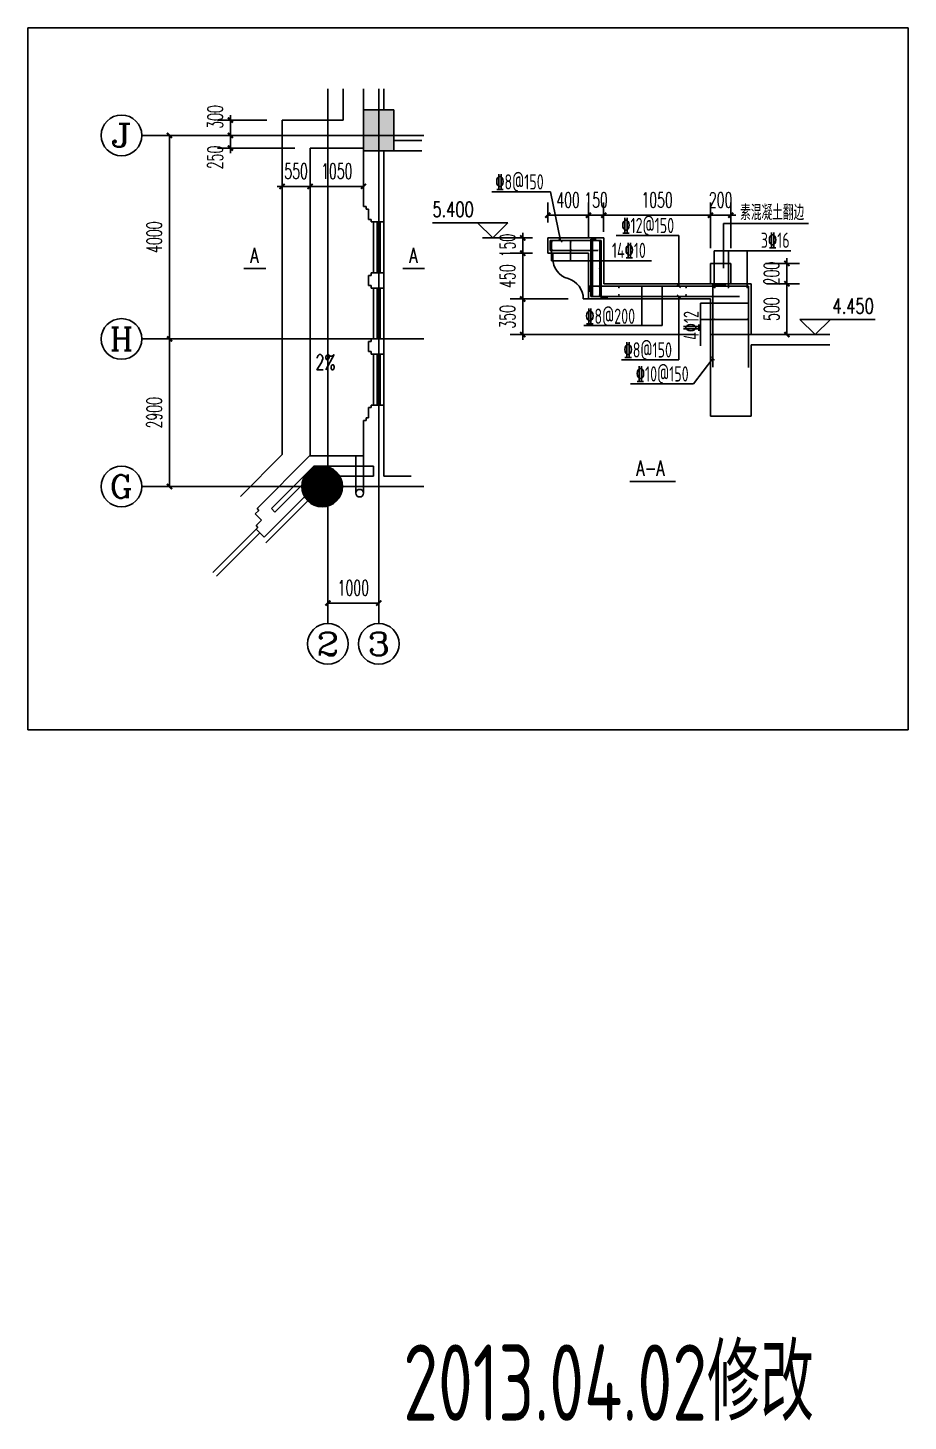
# Model space of a CAD drawing. Extents: x 0 to 125661, y -104936 to 8656.
# Drawn here: x 30927 to 48239, y -67678 to -40297 of the extents above; entities that cross this region are included whole.
import ezdxf
from ezdxf.enums import TextEntityAlignment as Align

# ---------------------------------------------------------------- set-up
doc = ezdxf.new("R2010")
doc.units = 0
doc.header["$LTSCALE"] = 800
doc.header["$MEASUREMENT"] = 0
doc.layers.get('0').update_dxf_attribs({"linetype": 'CONTINUOUS'})
doc.layers.get('Defpoints').update_dxf_attribs({"color": 1, "linetype": 'CONTINUOUS'})
for name, color, linetype in [('3-ban', 84, 'CONTINUOUS'), ('3-liang-s', 120, 'CONTINUOUS'), ('A-墙线', 9, 'CONTINUOUS'), ('A-外包装修', 227, 'CONTINUOUS'), ('A-外窗', 145, 'CONTINUOUS'), ('AXIS', 3, 'CONTINUOUS'), ('AXIS_TEXT', 7, 'CONTINUOUS'), ('COLUMN', 2, 'CONTINUOUS'), ('DIM_ELEV', 3, 'CONTINUOUS'), ('DOTE', 28, 'CONTINUOUS'), ('PUB_HATCH', 8, 'CONTINUOUS'), ('PUB_TEXT', 7, 'CONTINUOUS'), ('R', 1, 'CONTINUOUS'), ('WALL', 50, 'CONTINUOUS'), ('屋面排水', 4, 'CONTINUOUS'), ('看线1', 7, 'CONTINUOUS'), ('雨水管口', 6, 'CONTINUOUS')]:
    doc.layers.add(name, color=color, linetype=linetype)
doc.styles.add('_TCH_AXIS', font='COMPLEX', dxfattribs={"bigfont": 'GBCBIG'})
doc.styles.add('_TCH_DIM', font='SIMPLEX', dxfattribs={"bigfont": 'GBCBIG'})
doc.styles.add('COMPLEX', font='COMPLEX')
doc.styles.add('DIM_FONT', font='SIMPLEX.shx', dxfattribs={"width": 0.6})
doc.styles.add('TSSD_Rein', font='tssdeng.shx', dxfattribs={"width": 0.7, "bigfont": 'hztxt.shx'})
doc.dimstyles.new('DIMN', dxfattribs={"dimtxt": 300, "dimasz": 100, "dimexe": 250, "dimexo": 300, "dimgap": 150, "dimtad": 1, "dimdec": 0, "dimzin": 0, "dimdsep": 46, "dimtxsty": 'DIM_FONT', "dimblk": 'ARCHTICK', "dimcen": 0.09, "dimclrt": 7, "dimazin": 2, "dimtfac": 1, "dimtdec": 0, "dimtix": 1, "dimtmove": 2, "dimatfit": 3, "dimfxl": 0, "dimtolj": 1, "dimtzin": 0, "dimarcsym": 0})

# ---------------------------------------------------------------- blocks, each defined once
blk = doc.blocks.new('_YZH')
blk.add_circle((0, 0), 0.5)
at = {"layer": 'PUB_HATCH', "const_width": 0.5}
blk.add_lwpolyline([(-0.25, 0, 1), (0.25, 0, 1)], format="xyb", close=True, dxfattribs=at)
blk = doc.blocks.new('_ArchTick')
at = {"color": 0, "linetype": 'ByBlock', "const_width": 0.4}
blk.add_lwpolyline([(-0.5, -0.5), (0.5, 0.5)], dxfattribs=at)
blk = doc.blocks.new('*D482')
at = {"layer": 'AXIS', "color": 0, "lineweight": -2}
for p, q in [((34830, -46410), (33463, -46410)), ((33713, -49310), (33713, -46410)), ((34830, -49310), (33463, -49310))]:
    blk.add_line(p, q, dxfattribs=at)
at = {"layer": 'Defpoints', "color": 0}
for p in [(33713, -46410), (35130, -46410), (35130, -49310)]:
    blk.add_point(p, dxfattribs=at)
at = {"layer": 'AXIS', "color": 0, "lineweight": -2, "xscale": 100, "yscale": 100, "zscale": 100}
for p, rotation in [((33713, -46410), 90), ((33713, -49310), 270)]:
    blk.add_blockref('_ArchTick', p, dxfattribs=dict(at, rotation=rotation))
at = {"layer": 'AXIS', "color": 7, "insert": (33413, -47860), "char_height": 300, "attachment_point": 5, "rotation": 90, "style": 'DIM_FONT'}
blk.add_mtext('\\A1;2900', dxfattribs=at)
blk = doc.blocks.new('*D483')
at = {"layer": 'AXIS', "color": 0, "lineweight": -2}
for p, q in [((34830, -42410), (33463, -42410)), ((33713, -46410), (33713, -42410)), ((34830, -46410), (33463, -46410))]:
    blk.add_line(p, q, dxfattribs=at)
at = {"layer": 'Defpoints', "color": 0}
for p in [(33713, -42410), (35130, -42410), (35130, -46410)]:
    blk.add_point(p, dxfattribs=at)
at = {"layer": 'AXIS', "color": 0, "lineweight": -2, "xscale": 100, "yscale": 100, "zscale": 100}
for p, rotation in [((33713, -42410), 90), ((33713, -46410), 270)]:
    blk.add_blockref('_ArchTick', p, dxfattribs=dict(at, rotation=rotation))
at = {"layer": 'AXIS', "color": 7, "insert": (33413, -44410), "char_height": 300, "attachment_point": 5, "rotation": 90, "style": 'DIM_FONT'}
blk.add_mtext('\\A1;4000', dxfattribs=at)
blk = doc.blocks.new('*D484')
at = {"layer": 'AXIS', "color": 0, "lineweight": -2}
for p, q in [((36827, -49878), (36827, -51851)), ((37828, -49878), (37828, -51851)), ((36827, -51601), (37828, -51601))]:
    blk.add_line(p, q, dxfattribs=at)
at = {"layer": 'Defpoints', "color": 0}
for p in [(36827, -49578), (37828, -49578), (37828, -51601)]:
    blk.add_point(p, dxfattribs=at)
at = {"layer": 'AXIS', "color": 0, "lineweight": -2, "xscale": 100, "yscale": 100, "zscale": 100, "rotation": 180}
blk.add_blockref('_ArchTick', (36827, -51601), dxfattribs=at)
at = {"layer": 'AXIS', "color": 0, "lineweight": -2, "xscale": 100, "yscale": 100, "zscale": 100}
blk.add_blockref('_ArchTick', (37828, -51601), dxfattribs=at)
at = {"layer": 'AXIS', "color": 7, "insert": (37328, -51301), "char_height": 300, "attachment_point": 5, "style": 'DIM_FONT'}
blk.add_mtext('\\A1;1000', dxfattribs=at)
blk = doc.blocks.new('_AXISO')
blk.add_circle((0, 0), 0.5)
at = {"layer": 'AXIS_TEXT', "style": 'COMPLEX', "width": 1.041667}
blk.add_attdef('A', text='', height=0.56, dxfattribs=at).set_placement((-0.25, -0.28), (0.25, -0.28), align=Align.FIT)
blk = doc.blocks.new('*D485')
at = {"layer": 'AXIS', "color": 0, "lineweight": -2}
for p, q in [((35928, -43412), (35828, -43412)), ((35928, -43346), (35928, -43662)), ((35928, -43412), (36478, -43412)), ((36478, -43346), (36478, -43662)), ((36478, -43412), (36578, -43412))]:
    blk.add_line(p, q, dxfattribs=at)
at = {"layer": 'Defpoints', "color": 0}
for p in [(35928, -43046), (36478, -43046), (36478, -43412)]:
    blk.add_point(p, dxfattribs=at)
at = {"layer": 'AXIS', "color": 0, "lineweight": -2, "xscale": 100, "yscale": 100, "zscale": 100}
blk.add_blockref('_ArchTick', (35928, -43412), dxfattribs=at)
at = {"layer": 'AXIS', "color": 0, "lineweight": -2, "xscale": 100, "yscale": 100, "zscale": 100, "rotation": 180}
blk.add_blockref('_ArchTick', (36478, -43412), dxfattribs=at)
at = {"layer": 'AXIS', "color": 7, "insert": (36203, -43112), "char_height": 300, "attachment_point": 5, "style": 'DIM_FONT'}
blk.add_mtext('\\A1;550', dxfattribs=at)
blk = doc.blocks.new('*D486')
at = {"layer": 'AXIS', "color": 0, "lineweight": -2}
for p, q in [((36478, -43346), (36478, -43662)), ((36478, -43412), (37528, -43412)), ((37528, -43509), (37528, -43662))]:
    blk.add_line(p, q, dxfattribs=at)
at = {"layer": 'Defpoints', "color": 0}
for p in [(36478, -43046), (37528, -43209), (37528, -43412)]:
    blk.add_point(p, dxfattribs=at)
at = {"layer": 'AXIS', "color": 0, "lineweight": -2, "xscale": 100, "yscale": 100, "zscale": 100, "rotation": 180}
blk.add_blockref('_ArchTick', (36478, -43412), dxfattribs=at)
at = {"layer": 'AXIS', "color": 0, "lineweight": -2, "xscale": 100, "yscale": 100, "zscale": 100}
blk.add_blockref('_ArchTick', (37528, -43412), dxfattribs=at)
at = {"layer": 'AXIS', "color": 7, "insert": (37003, -43112), "char_height": 300, "attachment_point": 5, "style": 'DIM_FONT'}
blk.add_mtext('\\A1;1050', dxfattribs=at)
blk = doc.blocks.new('*D487')
at = {"layer": 'AXIS', "color": 0, "lineweight": -2}
for p, q in [((35628, -42110), (34660, -42110)), ((34910, -42110), (34910, -42010)), ((34910, -42110), (34910, -42410)), ((35628, -42410), (34660, -42410)), ((34910, -42410), (34910, -42510))]:
    blk.add_line(p, q, dxfattribs=at)
at = {"layer": 'Defpoints', "color": 0}
for p in [(35928, -42110), (34910, -42410), (35928, -42410)]:
    blk.add_point(p, dxfattribs=at)
at = {"layer": 'AXIS', "color": 0, "lineweight": -2, "xscale": 100, "yscale": 100, "zscale": 100}
for p, rotation in [((34910, -42110), 270), ((34910, -42410), 90)]:
    blk.add_blockref('_ArchTick', p, dxfattribs=dict(at, rotation=rotation))
at = {"layer": 'AXIS', "color": 7, "insert": (34610, -42047), "char_height": 300, "attachment_point": 5, "rotation": 90, "style": 'DIM_FONT'}
blk.add_mtext('\\A1;300', dxfattribs=at)
blk = doc.blocks.new('*D488')
at = {"layer": 'AXIS', "color": 0, "lineweight": -2}
for p, q in [((35628, -42410), (34660, -42410)), ((34910, -42410), (34910, -42310)), ((34910, -42410), (34910, -42660)), ((36178, -42660), (34660, -42660)), ((34910, -42660), (34910, -42760))]:
    blk.add_line(p, q, dxfattribs=at)
at = {"layer": 'Defpoints', "color": 0}
for p in [(35928, -42410), (34910, -42660), (36478, -42660)]:
    blk.add_point(p, dxfattribs=at)
at = {"layer": 'AXIS', "color": 0, "lineweight": -2, "xscale": 100, "yscale": 100, "zscale": 100}
for p, rotation in [((34910, -42410), 270), ((34910, -42660), 90)]:
    blk.add_blockref('_ArchTick', p, dxfattribs=dict(at, rotation=rotation))
at = {"layer": 'AXIS', "color": 7, "insert": (34610, -42843), "char_height": 300, "attachment_point": 5, "rotation": 90, "style": 'DIM_FONT'}
blk.add_mtext('\\A1;250', dxfattribs=at)
blk = doc.blocks.new('*D489')
at = {"layer": 'AXIS', "color": 0, "lineweight": -2}
for p, q in [((40660, -44425), (40660, -44325)), ((40851, -44425), (40410, -44425)), ((40660, -44425), (40660, -44725)), ((40851, -44725), (40410, -44725)), ((40660, -44725), (40660, -44825))]:
    blk.add_line(p, q, dxfattribs=at)
at = {"layer": 'Defpoints', "color": 0}
for p in [(41151, -44425), (40660, -44725), (41151, -44725)]:
    blk.add_point(p, dxfattribs=at)
at = {"layer": 'AXIS', "color": 0, "lineweight": -2, "xscale": 100, "yscale": 100, "zscale": 100}
for p, rotation in [((40660, -44425), 270), ((40660, -44725), 90)]:
    blk.add_blockref('_ArchTick', p, dxfattribs=dict(at, rotation=rotation))
at = {"layer": 'AXIS', "color": 7, "insert": (40360, -44575), "char_height": 300, "attachment_point": 5, "rotation": 90, "style": 'DIM_FONT'}
blk.add_mtext('\\A1;150', dxfattribs=at)
blk = doc.blocks.new('*D490')
at = {"layer": 'AXIS', "color": 0, "lineweight": -2}
for p, q in [((40851, -44725), (40410, -44725)), ((40660, -44725), (40660, -45625)), ((41551, -45625), (40410, -45625))]:
    blk.add_line(p, q, dxfattribs=at)
at = {"layer": 'Defpoints', "color": 0}
for p in [(41151, -44725), (40660, -45625), (41851, -45625)]:
    blk.add_point(p, dxfattribs=at)
at = {"layer": 'AXIS', "color": 0, "lineweight": -2, "xscale": 100, "yscale": 100, "zscale": 100}
for p, rotation in [((40660, -44725), 90), ((40660, -45625), 270)]:
    blk.add_blockref('_ArchTick', p, dxfattribs=dict(at, rotation=rotation))
at = {"layer": 'AXIS', "color": 7, "insert": (40360, -45175), "char_height": 300, "attachment_point": 5, "rotation": 90, "style": 'DIM_FONT'}
blk.add_mtext('\\A1;450', dxfattribs=at)
blk = doc.blocks.new('*D491')
at = {"layer": 'AXIS', "color": 0, "lineweight": -2}
for p, q in [((41551, -45625), (40410, -45625)), ((40660, -45625), (40660, -45525)), ((40660, -45625), (40660, -46325)), ((44051, -46325), (40410, -46325)), ((40660, -46325), (40660, -46425))]:
    blk.add_line(p, q, dxfattribs=at)
at = {"layer": 'Defpoints', "color": 0}
for p in [(41851, -45625), (40660, -46325), (44351, -46325)]:
    blk.add_point(p, dxfattribs=at)
at = {"layer": 'AXIS', "color": 0, "lineweight": -2, "xscale": 100, "yscale": 100, "zscale": 100}
for p, rotation in [((40660, -45625), 270), ((40660, -46325), 90)]:
    blk.add_blockref('_ArchTick', p, dxfattribs=dict(at, rotation=rotation))
at = {"layer": 'AXIS', "color": 7, "insert": (40360, -45975), "char_height": 300, "attachment_point": 5, "rotation": 90, "style": 'DIM_FONT'}
blk.add_mtext('\\A1;350', dxfattribs=at)
blk = doc.blocks.new('*D492')
at = {"layer": 'AXIS', "color": 0, "lineweight": -2}
for p, q in [((45451, -45325), (46104, -45325)), ((45854, -45325), (45854, -46325)), ((45451, -46325), (46104, -46325))]:
    blk.add_line(p, q, dxfattribs=at)
at = {"layer": 'Defpoints', "color": 0}
for p in [(45151, -45325), (45151, -46325), (45854, -46325)]:
    blk.add_point(p, dxfattribs=at)
at = {"layer": 'AXIS', "color": 0, "lineweight": -2, "xscale": 100, "yscale": 100, "zscale": 100}
for p, rotation in [((45854, -45325), 90), ((45854, -46325), 270)]:
    blk.add_blockref('_ArchTick', p, dxfattribs=dict(at, rotation=rotation))
at = {"layer": 'AXIS', "color": 7, "insert": (45554, -45825), "char_height": 300, "attachment_point": 5, "rotation": 90, "style": 'DIM_FONT'}
blk.add_mtext('\\A1;500', dxfattribs=at)
blk = doc.blocks.new('*D493')
at = {"layer": 'AXIS', "color": 0, "lineweight": -2}
for p, q in [((41151, -44125), (41151, -43729)), ((41951, -44425), (41951, -43729)), ((41151, -43979), (41951, -43979))]:
    blk.add_line(p, q, dxfattribs=at)
at = {"layer": 'Defpoints', "color": 0}
for p in [(41951, -43979), (41151, -44425), (41951, -44725)]:
    blk.add_point(p, dxfattribs=at)
at = {"layer": 'AXIS', "color": 0, "lineweight": -2, "xscale": 100, "yscale": 100, "zscale": 100, "rotation": 180}
blk.add_blockref('_ArchTick', (41151, -43979), dxfattribs=at)
at = {"layer": 'AXIS', "color": 0, "lineweight": -2, "xscale": 100, "yscale": 100, "zscale": 100}
blk.add_blockref('_ArchTick', (41951, -43979), dxfattribs=at)
at = {"layer": 'AXIS', "color": 7, "insert": (41551, -43679), "char_height": 300, "attachment_point": 5, "style": 'DIM_FONT'}
blk.add_mtext('\\A1;400', dxfattribs=at)
blk = doc.blocks.new('*D494')
at = {"layer": 'AXIS', "color": 0, "lineweight": -2}
for p, q in [((41951, -44425), (41951, -43729)), ((42251, -44307), (42251, -43729)), ((41951, -43979), (41851, -43979)), ((41951, -43979), (42251, -43979)), ((42251, -43979), (42351, -43979))]:
    blk.add_line(p, q, dxfattribs=at)
at = {"layer": 'Defpoints', "color": 0}
for p in [(42251, -43979), (42251, -44607), (41951, -44725)]:
    blk.add_point(p, dxfattribs=at)
at = {"layer": 'AXIS', "color": 0, "lineweight": -2, "xscale": 100, "yscale": 100, "zscale": 100}
blk.add_blockref('_ArchTick', (41951, -43979), dxfattribs=at)
at = {"layer": 'AXIS', "color": 0, "lineweight": -2, "xscale": 100, "yscale": 100, "zscale": 100, "rotation": 180}
blk.add_blockref('_ArchTick', (42251, -43979), dxfattribs=at)
at = {"layer": 'AXIS', "color": 7, "insert": (42101, -43679), "char_height": 300, "attachment_point": 5, "style": 'DIM_FONT'}
blk.add_mtext('\\A1;150', dxfattribs=at)
blk = doc.blocks.new('*D495')
at = {"layer": 'AXIS', "color": 0, "lineweight": -2}
for p, q in [((42251, -44307), (42251, -43729)), ((44351, -44625), (44351, -43729)), ((42251, -43979), (44351, -43979))]:
    blk.add_line(p, q, dxfattribs=at)
at = {"layer": 'Defpoints', "color": 0}
for p in [(44351, -43979), (42251, -44607), (44351, -44925)]:
    blk.add_point(p, dxfattribs=at)
at = {"layer": 'AXIS', "color": 0, "lineweight": -2, "xscale": 100, "yscale": 100, "zscale": 100, "rotation": 180}
blk.add_blockref('_ArchTick', (42251, -43979), dxfattribs=at)
at = {"layer": 'AXIS', "color": 0, "lineweight": -2, "xscale": 100, "yscale": 100, "zscale": 100}
blk.add_blockref('_ArchTick', (44351, -43979), dxfattribs=at)
at = {"layer": 'AXIS', "color": 7, "insert": (43301, -43679), "char_height": 300, "attachment_point": 5, "style": 'DIM_FONT'}
blk.add_mtext('\\A1;1050', dxfattribs=at)
blk = doc.blocks.new('*D496')
at = {"layer": 'AXIS', "color": 0, "lineweight": -2}
for p, q in [((44351, -44625), (44351, -43729)), ((44751, -44625), (44751, -43729)), ((44351, -43979), (44251, -43979)), ((44351, -43979), (44751, -43979)), ((44751, -43979), (44851, -43979))]:
    blk.add_line(p, q, dxfattribs=at)
at = {"layer": 'Defpoints', "color": 0}
for p in [(44751, -43979), (44351, -44925), (44751, -44925)]:
    blk.add_point(p, dxfattribs=at)
at = {"layer": 'AXIS', "color": 0, "lineweight": -2, "xscale": 100, "yscale": 100, "zscale": 100}
blk.add_blockref('_ArchTick', (44351, -43979), dxfattribs=at)
at = {"layer": 'AXIS', "color": 0, "lineweight": -2, "xscale": 100, "yscale": 100, "zscale": 100, "rotation": 180}
blk.add_blockref('_ArchTick', (44751, -43979), dxfattribs=at)
at = {"layer": 'AXIS', "color": 7, "insert": (44551, -43679), "char_height": 300, "attachment_point": 5, "style": 'DIM_FONT'}
blk.add_mtext('\\A1;200', dxfattribs=at)
blk = doc.blocks.new('*D497')
at = {"layer": 'AXIS', "color": 0, "lineweight": -2}
for p, q in [((45854, -44925), (45854, -44825)), ((45431, -44925), (46104, -44925)), ((45854, -45325), (45854, -44925)), ((45451, -45325), (46104, -45325)), ((45854, -45325), (45854, -45425))]:
    blk.add_line(p, q, dxfattribs=at)
at = {"layer": 'Defpoints', "color": 0}
for p in [(45131, -44925), (45854, -44925), (45151, -45325)]:
    blk.add_point(p, dxfattribs=at)
at = {"layer": 'AXIS', "color": 0, "lineweight": -2, "xscale": 100, "yscale": 100, "zscale": 100}
for p, rotation in [((45854, -44925), 270), ((45854, -45325), 90)]:
    blk.add_blockref('_ArchTick', p, dxfattribs=dict(at, rotation=rotation))
at = {"layer": 'AXIS', "color": 7, "insert": (45554, -45125), "char_height": 300, "attachment_point": 5, "rotation": 90, "style": 'DIM_FONT'}
blk.add_mtext('\\A1;200', dxfattribs=at)

msp = doc.modelspace()

# ---------------------------------------------------------------- hatches: boundary and pattern name
at = {"layer": 'PUB_HATCH'}
msp.add_hatch(color=256, dxfattribs=at).paths.add_polyline_path([(38127.9, -41910.1), (37527.9, -41910.1), (37527.9, -42710.1), (38127.9, -42710.1)])

# ---------------------------------------------------------------- linework, layer by layer
at = {"layer": '3-ban'}
for p, q in [((41208, -43516), (40052.9, -43516)), ((41402.1, -44475.1), (41208, -43516)), ((44610.6, -45017.2), (44610.6, -44142.7)), ((44610.6, -44142.7), (46280.8, -44142.7)), ((41228, -44501.7), (41228, -44874.7)), ((41601.8, -44501.7), (41601.8, -44874.7)), ((42029.8, -44501.7), (42029.8, -45575.1)), ((42178.1, -44501.7), (42178.1, -45575.1)), ((43730.3, -44377), (42499.7, -44377)), ((43730.3, -45375.1), (43730.3, -44377)), ((41228, -44874.7), (43192.8, -44874.7)), ((44425.4, -44680.2), (45932.8, -44680.2)), ((44425.4, -45408.3), (44425.4, -44680.2)), ((44704.3, -45408.3), (44704.3, -44680.2)), ((45075.4, -45408.3), (45075.4, -44680.2)), ((43003.9, -45399.3), (43003.9, -46148.3)), ((43400.8, -45399.3), (43400.8, -46148.3)), ((43730.3, -45575.1), (43730.3, -46818.7)), ((44156.5, -45708.6), (45075.4, -45708.6)), ((44156.5, -45708.6), (44156.5, -46543.8)), ((43400.8, -46148.3), (41861.4, -46148.3)), ((44156.5, -46027.3), (45075.4, -46027.3)), ((43730.3, -46818.7), (42600, -46818.7)), ((44401.2, -46795.4), (44015.4, -47290.8)), ((44015.4, -47290.8), (42779.2, -47290.8))]:
    msp.add_line(p, q, dxfattribs=at)
at = {"layer": '3-liang-s', "color": 1}
for p, q in [((35173.3, -45025.6), (35604.8, -45025.6)), ((38298.8, -45025.6), (38730.3, -45025.6)), ((42763.2, -49209.3), (43662.7, -49209.3))]:
    msp.add_line(p, q, dxfattribs=at)
at = {"layer": '3-liang-s'}
for p, q in [((44351.2, -44925.1), (44751.2, -44925.1)), ((44351.2, -45325.1), (44351.2, -44925.1)), ((44751.2, -45325.1), (44751.2, -44925.1))]:
    msp.add_line(p, q, dxfattribs=at)
at = {"layer": 'A-墙线'}
for p, q in [((37527.9, -41910.1), (37527.9, -41496.1)), ((37927.9, -41910.1), (37927.9, -41496.1)), ((37527.9, -43810.1), (37527.9, -42710.1)), ((37927.9, -44110.1), (37927.9, -42710.1)), ((38127.9, -42510.1), (38677.9, -42510.1)), ((38127.9, -42710.1), (38677.9, -42710.1)), ((37527.9, -43810.1), (37577.9, -43810.1)), ((37577.9, -43810.1), (37577.9, -43860.1)), ((37577.9, -43860.1), (37627.9, -43860.1)), ((37627.9, -43860.1), (37627.9, -44060.1)), ((37627.9, -44060.1), (37677.9, -44060.1)), ((37677.9, -44060.1), (37677.9, -44110.1)), ((37677.9, -44110.1), (37927.9, -44110.1)), ((37627.9, -45160.1), (37627.9, -45360.1)), ((37627.9, -45160.1), (37677.9, -45160.1)), ((37677.9, -45160.1), (37677.9, -45110.1)), ((37677.9, -45110.1), (37927.9, -45110.1)), ((37927.9, -45110.1), (37927.9, -45410.1)), ((37627.9, -45360.1), (37677.9, -45360.1)), ((37677.9, -45360.1), (37677.9, -45410.1)), ((37677.9, -45410.1), (37927.9, -45410.1)), ((37627.9, -46460.1), (37627.9, -46660.1)), ((37627.9, -46460.1), (37677.9, -46460.1)), ((37677.9, -46460.1), (37677.9, -46410.1)), ((37677.9, -46410.1), (37927.9, -46410.1)), ((37927.9, -46410.1), (37927.9, -46710.1)), ((37627.9, -46660.1), (37677.9, -46660.1)), ((37677.9, -46660.1), (37677.9, -46710.1)), ((37677.9, -46710.1), (37927.9, -46710.1)), ((37627.9, -47760.1), (37677.9, -47760.1)), ((37627.9, -47960.1), (37627.9, -47760.1)), ((37677.9, -47760.1), (37677.9, -47710.1)), ((37677.9, -47710.1), (37927.9, -47710.1)), ((37927.9, -49110.1), (37927.9, -47710.1)), ((37527.9, -48710.1), (37527.9, -48010.1)), ((37527.9, -48010.1), (37577.9, -48010.1)), ((37577.9, -47960.1), (37627.9, -47960.1)), ((37577.9, -48010.1), (37577.9, -47960.1)), ((36467.1, -48710.1), (35434, -49743.2)), ((36467.1, -48710.1), (37527.9, -48710.1)), ((36550, -48910.1), (35716.9, -49743.2)), ((36550, -48910.1), (37727.9, -48910.1)), ((37727.9, -49110.1), (37727.9, -48910.1)), ((36316.4, -49285.1), (35787.6, -49813.9)), ((37727.9, -49110.1), (37062.1, -49110.1)), ((37927.9, -49110.1), (38463.4, -49110.1)), ((36371.1, -49513.3), (35575.4, -50308.9)), ((38463.4, -49310.1), (37115.4, -49310.1)), ((35469.4, -49778.6), (35398.7, -49849.3)), ((35434, -49743.2), (35469.4, -49778.6)), ((35716.9, -49743.2), (35787.6, -49813.9)), ((35398.7, -49849.3), (35522.4, -49973)), ((35522.4, -49973), (35416.3, -50079.1)), ((35416.3, -50079.1), (35451.7, -50114.4)), ((35451.7, -50114.4), (35416.3, -50149.8)), ((35416.3, -50149.8), (35575.4, -50308.9))]:
    msp.add_line(p, q, dxfattribs=at)
at = {"layer": 'A-外包装修'}
for p, q in [((37127.9, -42110.1), (37127.9, -41496.1)), ((37127.9, -42110.1), (35927.9, -42110.1)), ((35927.9, -42110.1), (35927.9, -48681)), ((37527.9, -42660.1), (36477.9, -42660.1)), ((36477.9, -42660.1), (36477.9, -48710.1))]:
    msp.add_line(p, q, dxfattribs=at)
msp.add_lwpolyline([(35108.3, -49503.3), (35927.9, -48683.6)], dxfattribs=at)
at = {"layer": 'A-外窗'}
for p, q in [((37727.9, -44110.1), (37727.9, -45110.1)), ((37797.9, -44110.1), (37797.9, -45110.1)), ((37857.9, -44110.1), (37857.9, -45110.1)), ((37927.9, -44110.1), (37927.9, -45110.1)), ((37727.9, -45410.1), (37727.9, -46410.1)), ((37797.9, -45410.1), (37797.9, -46410.1)), ((37857.9, -45410.1), (37857.9, -46410.1)), ((37927.9, -45410.1), (37927.9, -46410.1)), ((37727.9, -46710.1), (37727.9, -47710.1)), ((37797.9, -46710.1), (37797.9, -47710.1)), ((37857.9, -46710.1), (37857.9, -47710.1)), ((37927.9, -46710.1), (37927.9, -47710.1)), ((34567.8, -50998.3), (35416.3, -50149.8)), ((34638.5, -51069), (35487.1, -50220.5))]:
    msp.add_line(p, q, dxfattribs=at)
at = {"layer": 'AXIS'}
for p, q in [((34670.9, -42410.1), (33168.5, -42410.1)), ((34670.9, -46410.1), (33168.5, -46410.1)), ((34670.9, -49310.1), (33168.5, -49310.1)), ((36827.5, -50201.2), (36827.5, -52002.7)), ((37827.9, -50201.2), (37827.9, -52002.7))]:
    msp.add_line(p, q, dxfattribs=at)
at = {"layer": 'COLUMN'}
for p, q in [((38127.9, -41910.1), (37527.9, -41910.1)), ((37527.9, -41910.1), (37527.9, -42710.1)), ((38127.9, -42710.1), (38127.9, -41910.1)), ((37527.9, -42710.1), (38127.9, -42710.1))]:
    msp.add_line(p, q, dxfattribs=at)
at = {"layer": 'DIM_ELEV'}
for p, q in [((40369.6, -44125.1), (38885.6, -44125.1)), ((40069.6, -44425.1), (39769.6, -44125.1)), ((40069.6, -44425.1), (40369.6, -44125.1)), ((40510.2, -44425.1), (39865.7, -44425.1)), ((46409.4, -46325.1), (46109.4, -46025.1)), ((46109.4, -46025.1), (47593.4, -46025.1)), ((46409.4, -46325.1), (46709.4, -46025.1)), ((45630.3, -46325.1), (46701.8, -46325.1))]:
    msp.add_line(p, q, dxfattribs=at)
at = {"layer": 'DOTE'}
for p, q in [((36827.5, -51220.6), (36827.5, -41496.1)), ((37827.9, -51220.6), (37827.9, -41496.1)), ((38712.3, -42410.1), (33884.9, -42410.1)), ((38712.3, -46410.1), (33884.9, -46410.1)), ((38712.3, -49310.1), (33884.9, -49310.1))]:
    msp.add_line(p, q, dxfattribs=at)
msp.add_lwpolyline([(35607.8, -50418), (36715.6, -49310.1), (38712.3, -49310.1)], dxfattribs=at)
at = {"layer": 'PUB_HATCH', "color": 1}
msp.add_lwpolyline([(30927.3, -54090.9), (48239, -54090.9), (48239, -40296.7), (30927.3, -40296.7)], close=True, dxfattribs=at)
at = {"layer": 'R'}
for p, q in [((41201.2, -44475.1), (42201.2, -44475.1)), ((41201.2, -44475.1), (41201.2, -44675.1)), ((41371.2, -44444.2), (41433, -44505.9)), ((42001.2, -45575.1), (42001.2, -44448.1)), ((42001.2, -44448.1), (42101, -44448.1)), ((42201.2, -45603.6), (42201.2, -44475.1)), ((42145.1, -44675.1), (41201.2, -44675.1)), ((41975.1, -45375.1), (45101.2, -45375.1)), ((41975.1, -45375.1), (41975.1, -45486.1)), ((43699.4, -45344.2), (43761.2, -45405.9)), ((44401.2, -46966.6), (44401.2, -45349.2)), ((44401.2, -45349.2), (44653.4, -45349.2)), ((45101.2, -46969), (45101.2, -45375.1)), ((42001.2, -45575.1), (44922.4, -45575.1)), ((42201.2, -45603.6), (42333.9, -45603.6)), ((43699.4, -45544.2), (43761.2, -45605.9)), ((44370.3, -46764.6), (44432.1, -46826.3))]:
    msp.add_line(p, q, dxfattribs=at)
at = {"layer": 'R', "const_width": 18}
for points in [[(41239.7, -44501.7, -1), (41221.7, -44501.7, -1)], [(41610.8, -44501.7, -1), (41592.8, -44501.7, -1)], [(42038.3, -44501.7, -1), (42020.3, -44501.7, -1)], [(42182.2, -44501.7, -1), (42164.2, -44501.7, -1)], [(41239.7, -44652.3, -1), (41221.7, -44652.3, -1)], [(41610.8, -44652.3, -1), (41592.8, -44652.3, -1)], [(42038.3, -44652.3, -1), (42020.3, -44652.3, -1)], [(42182.2, -44652.3, -1), (42164.2, -44652.3, -1)], [(42038.3, -45020.8, -1), (42020.3, -45020.8, -1)], [(42182.2, -45020.8, -1), (42164.2, -45020.8, -1)], [(42038.3, -45399.3, -1), (42020.3, -45399.3, -1)], [(42182.2, -45399.3, -1), (42164.2, -45399.3, -1)], [(42560.4, -45399.3, -1), (42542.4, -45399.3, -1)], [(43012.2, -45399.3, -1), (42994.2, -45399.3, -1)], [(43409.8, -45399.3, -1), (43391.8, -45399.3, -1)], [(43879.7, -45399.3, -1), (43861.7, -45399.3, -1)], [(44442.8, -45399.3, -1), (44424.8, -45399.3, -1)], [(44714.2, -45399.3, -1), (44696.2, -45399.3, -1)], [(45084.4, -45399.3, -1), (45066.4, -45399.3, -1)], [(42038.3, -45545.1, -1), (42020.3, -45545.1, -1)], [(42182.2, -45545.1, -1), (42164.2, -45545.1, -1)], [(42560.4, -45545.1, -1), (42542.4, -45545.1, -1)], [(43012.2, -45545.1, -1), (42994.2, -45545.1, -1)], [(43409.8, -45545.1, -1), (43391.8, -45545.1, -1)], [(43879.7, -45545.1, -1), (43861.7, -45545.1, -1)], [(44442.8, -45708.6, -1), (44424.8, -45708.6, -1)], [(45084.4, -45708.6, -1), (45066.4, -45708.6, -1)], [(44442.8, -46025.2, -1), (44424.8, -46025.2, -1)], [(45084.4, -46025.2, -1), (45066.4, -46025.2, -1)]]:
    msp.add_lwpolyline(points, format="xyb", close=True, dxfattribs=at)
at = {"layer": 'WALL'}
for p, q in [((41151.2, -44425.1), (42251.2, -44425.1)), ((41151.2, -44425.1), (41151.2, -44725.1)), ((42251.2, -45325.1), (42251.2, -44425.1)), ((41951.2, -44725.1), (41151.2, -44725.1)), ((41951.2, -45625.1), (41951.2, -44725.1)), ((42251.2, -45325.1), (45151.2, -45325.1)), ((45151.2, -46325.1), (45151.2, -45325.1)), ((41951.2, -45625.1), (44351.2, -45625.1)), ((44351.2, -47925.1), (44351.2, -45625.1)), ((46699.3, -46325.1), (44351.2, -46325.1)), ((45151.2, -46525.1), (45151.2, -47925.1)), ((45151.2, -46525.1), (46699.3, -46525.1)), ((44351.2, -47925.1), (45151.2, -47925.1))]:
    msp.add_line(p, q, dxfattribs=at)
at = {"layer": '屋面排水'}
msp.add_lwpolyline([(36778.7, -47292.4, 0, 0, 0), (37019.3, -47768.2, 80, 0, 0), (37154.6, -48036, 0, 0, 0)], format="xyseb", dxfattribs=at)
at = {"layer": '看线1'}
for p, q in [((41251.2, -44825.1), (41251.2, -44725.1)), ((41951.2, -45625.1), (41851.2, -45625.1))]:
    msp.add_line(p, q, dxfattribs=at)
for centre, start, end in [((41667.9, -44825.1), 180, 253.7398), ((41434.5, -45625.1), 0, 73.7398)]:
    msp.add_arc(centre, 416.7, start, end, dxfattribs=at)
at = {"layer": '雨水管口'}
for p, q in [((37377.9, -48710.1), (37377.9, -49438.6)), ((37377.9, -48710.1), (37527.9, -48710.1)), ((37527.9, -48710.1), (37527.9, -49434.1))]:
    msp.add_line(p, q, dxfattribs=at)
msp.add_circle((37452.9, -49441.1), 75, dxfattribs=at)

# ---------------------------------------------------------------- block references
at = {"layer": 'AXIS'}
ref = msp.add_blockref('_AXISO', (32768.5, -42410.1), dxfattribs=dict(at, xscale=800, yscale=800, zscale=800))
ref.add_attrib('A', 'J', dxfattribs={"layer": 'AXIS_TEXT', "height": 452.5, "style": '_TCH_AXIS', "width": 1.909091}).set_placement((32542.2, -42636.4), (32994.8, -42636.4), align=Align.FIT)
ref = msp.add_blockref('_AXISO', (32768.5, -46410.1), dxfattribs=dict(at, xscale=800, yscale=800, zscale=800))
ref.add_attrib('A', 'H', dxfattribs={"layer": 'AXIS_TEXT', "height": 452.5, "style": '_TCH_AXIS', "width": 1.05}).set_placement((32542.2, -46636.4), (32994.8, -46636.4), align=Align.FIT)
ref = msp.add_blockref('_AXISO', (32768.5, -49310.1), dxfattribs=dict(at, xscale=800, yscale=800, zscale=800))
ref.add_attrib('A', 'G', dxfattribs={"layer": 'AXIS_TEXT', "height": 452.5, "style": '_TCH_AXIS', "width": 1.166667}).set_placement((32542.2, -49536.4), (32994.8, -49536.4), align=Align.FIT)
ref = msp.add_blockref('_AXISO', (36827.5, -52402.7), dxfattribs=dict(at, xscale=800, yscale=800, zscale=800))
ref.add_attrib('A', '2', dxfattribs={"layer": 'AXIS_TEXT', "height": 452.5, "style": '_TCH_AXIS', "width": 1.5}).set_placement((36601.2, -52628.9), (37053.7, -52628.9), align=Align.FIT)
ref = msp.add_blockref('_AXISO', (37827.9, -52402.7), dxfattribs=dict(at, xscale=800, yscale=800, zscale=800))
ref.add_attrib('A', '3', dxfattribs={"layer": 'AXIS_TEXT', "height": 452.5, "style": '_TCH_AXIS', "width": 1.5}).set_placement((37601.6, -52628.9), (38054.2, -52628.9), align=Align.FIT)
at = {"layer": 'COLUMN', "xscale": 800, "yscale": 800, "zscale": 800}
msp.add_blockref('_YZH', (36715.6, -49310.1), dxfattribs=at)

# ---------------------------------------------------------------- texts
at = {"layer": '3-ban', "style": 'TSSD_Rein', "width": 0.7}
for s, p in [('%%1328@150', (40596.1, -43321.2)), ('%%13212@150', (43118.4, -44178.5)), ('3%%13216', (45624.7, -44470)), ('14%%13210', (42747.4, -44668.7)), ('%%1328@200', (42379.6, -45962.2)), ('%%1328@150', (43118.4, -46623.8)), ('%%13210@150', (43403.5, -47096))]:
    msp.add_text(s, height=300, dxfattribs=at).set_placement(p, align=Align.MIDDLE)
msp.add_text('素混凝土翻边', height=300, dxfattribs=at).set_placement((44935.8, -44075.7))
msp.add_text('4%%13212', height=300, rotation=90, dxfattribs=at).set_placement((43971.5, -46144.9), align=Align.MIDDLE)
at = {"layer": '3-liang-s', "style": '_TCH_DIM', "width": 0.705882}
for s, p in [('A', (35304.8, -44913.9)), ('A', (38430.3, -44913.9)), ('A-A', (42894.7, -49097.5))]:
    msp.add_text(s, height=297.5, dxfattribs=at).set_placement(p)
at = {"layer": 'PUB_HATCH', "color": 1, "style": 'TSSD_Rein', "width": 0.7}
msp.add_text('2013.04.02修改', height=1500, dxfattribs=at).set_placement((42346.2, -66845.1), align=Align.MIDDLE)
at = {"layer": 'PUB_TEXT', "style": '_TCH_DIM', "width": 0.705882}
for s, p in [('5.400', (38885.6, -44012.3)), ('4.450', (46753.4, -45912.3)), ('2%', (36583.5, -47015.7))]:
    msp.add_text(s, height=297.5, dxfattribs=at).set_placement(p)

# ---------------------------------------------------------------- dimensions: what is measured, and where the dimension line sits
at = {"layer": 'AXIS'}
for base, p1, p2, picture, middle in [((34910.3, -42410.1), (35927.9, -42110.1), (35927.9, -42410.1), '*D487', (34610.3, -42047.1)), ((34910.3, -42660.1), (35927.9, -42410.1), (36477.9, -42660.1), '*D488', (34610.3, -42842.6))]:
    dim = msp.add_linear_dim(base=base, p1=p1, p2=p2, angle=90, dimstyle='DIMN', dxfattribs=at)
    dim.commit()
    dim.dimension.update_dxf_attribs({"geometry": picture, "text_midpoint": middle, "dimtype": 160})
for p1, p2, distance, picture, middle in [((35130.4, -46410.1), (35130.4, -42410.1), 1417.9, '*D483', (33412.5, -44410.1)), ((35130.4, -49310.1), (35130.4, -46410.1), 1417.9, '*D482', (33412.5, -47860.1)), ((36827.5, -49578.1), (37827.9, -49578.1), -2023, '*D484', (37327.7, -51301.1))]:
    dim = msp.add_aligned_dim(p1=p1, p2=p2, distance=distance, dimstyle='DIMN', dxfattribs=at)
    dim.commit()
    dim.dimension.update_dxf_attribs({"geometry": picture, "text_midpoint": middle})
for base, p1, p2, picture, middle in [((36477.9, -43412.1), (35927.9, -43045.6), (36477.9, -43045.6), '*D485', (36202.9, -43112.1)), ((37527.9, -43412.1), (36477.9, -43045.6), (37527.9, -43208.6), '*D486', (37002.9, -43112.1))]:
    dim = msp.add_linear_dim(base=base, p1=p1, p2=p2, dimstyle='DIMN', dxfattribs=at)
    dim.commit()
    dim.dimension.update_dxf_attribs({"geometry": picture, "text_midpoint": middle})
for base, p1, p2, text, picture, middle in [((41951.2, -43978.7), (41151.2, -44425.1), (41951.2, -44725.1), '400', '*D493', (41551.2, -43678.7)), ((42251.2, -43978.7), (41951.2, -44725.1), (42251.2, -44606.8), '150', '*D494', (42101.2, -43678.7)), ((44351.2, -43978.7), (42251.2, -44606.8), (44351.2, -44925.1), '1050', '*D495', (43301.2, -43678.7)), ((44751.2, -43978.7), (44351.2, -44925.1), (44751.2, -44925.1), '200', '*D496', (44551.2, -43678.7))]:
    dim = msp.add_linear_dim(base=base, p1=p1, p2=p2, text=text, dimstyle='DIMN', dxfattribs=at)
    dim.commit()
    dim.dimension.update_dxf_attribs({"geometry": picture, "text_midpoint": middle})
for base, p1, p2, text, picture, middle in [((40660.2, -44725.1), (41151.2, -44425.1), (41151.2, -44725.1), '150', '*D489', (40360.2, -44575.1)), ((40660.2, -45625.1), (41151.2, -44725.1), (41851.2, -45625.1), '450', '*D490', (40360.2, -45175.1)), ((45853.6, -44925.1), (45151.2, -45325.1), (45130.9, -44925.1), '200', '*D497', (45553.6, -45125.1)), ((45853.6, -46325.1), (45151.2, -45325.1), (45151.2, -46325.1), '500', '*D492', (45553.6, -45825.1)), ((40660.2, -46325.1), (41851.2, -45625.1), (44351.2, -46325.1), '350', '*D491', (40360.2, -45975.1))]:
    dim = msp.add_linear_dim(base=base, p1=p1, p2=p2, angle=90, text=text, dimstyle='DIMN', dxfattribs=at)
    dim.commit()
    dim.dimension.update_dxf_attribs({"geometry": picture, "text_midpoint": middle})

doc.saveas('drawing.dxf')
